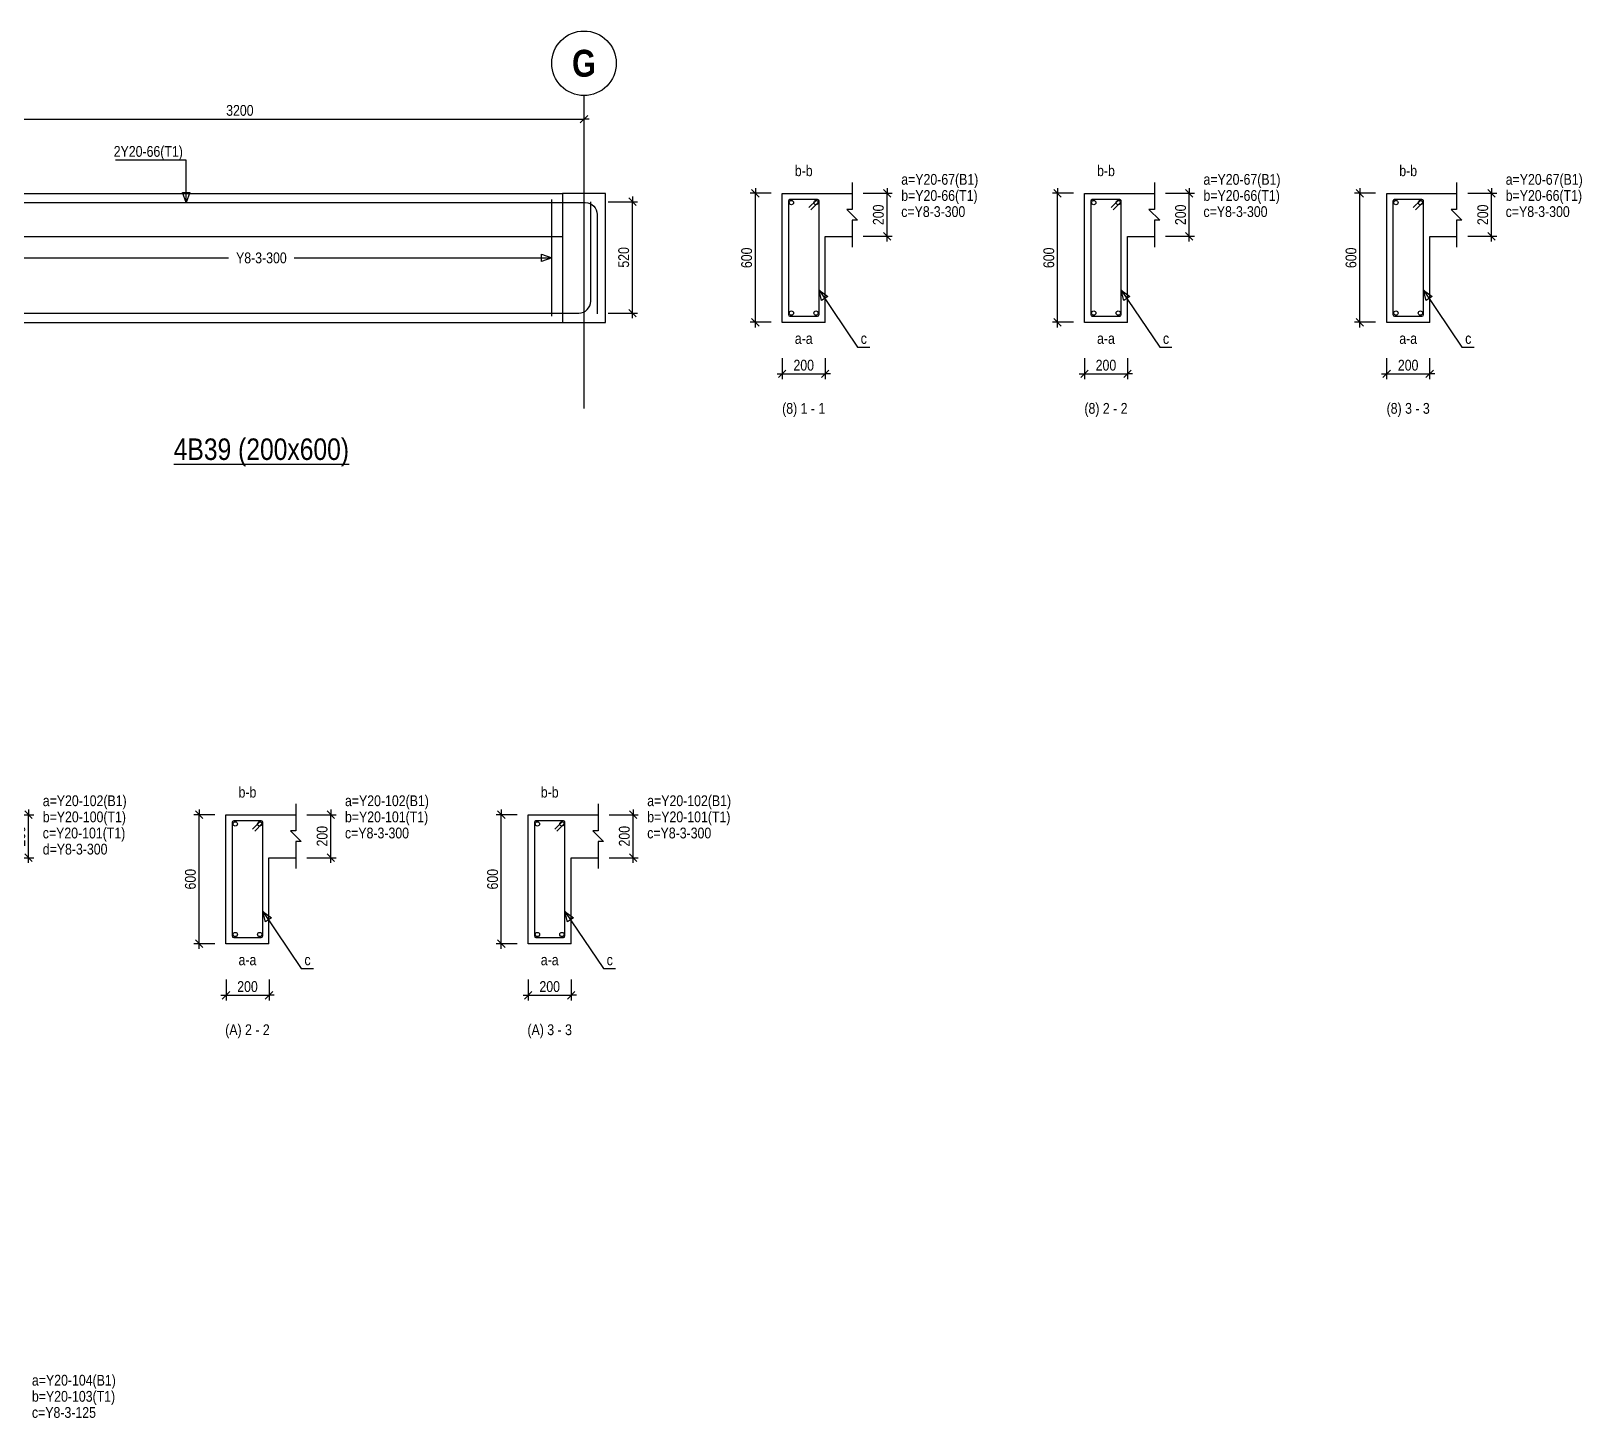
# Model space of a CAD drawing. Extents: x 0 to 206258, y -403073 to 0.
# Drawn here: x 66452 to 80873, y -362836 to -349934 of the extents above; entities that cross this region are included whole.
import ezdxf
from ezdxf.enums import TextEntityAlignment as Align
from ezdxf.lldxf.tags import DXFTag

# ---------------------------------------------------------------- set-up
doc = ezdxf.new("R2010")
doc.units = 0
doc.header["$LTSCALE"] = 1000
for name, color, linetype in [('Axis Circle(Dir 2)', 150, 'Continuous'), ('Axis Label(Dir 1)', 7, 'Continuous'), ('Axis Line(Dir 2)', 150, 'CENTER2'), ('Break Line', 5, 'Continuous'), ('Dimension Line', 5, 'Continuous'), ('Front Elevation Line', 40, 'Continuous'), ('Leader Line', 5, 'Continuous'), ('Link Line', 3, 'Continuous'), ('Rebar Label', 6, 'Continuous'), ('Rebar Line', 7, 'Continuous'), ('Section Label', 1, 'Continuous'), ('Top Rebar Label', 6, 'Continuous'), ('Top Rebar Line', 7, 'Continuous')]:
    doc.layers.add(name, color=color, linetype=linetype)
for name, color, linetype, true_color in [('Back Elevation Line', 191, 'HIDDEN2', 0xd4aaff), ('Beam Label(D)', 94, 'Continuous', 0x008100), ('Beam Line(D)', 112, 'Continuous', 0x00bd5e), ('Link Label', 94, 'Continuous', 0x008100)]:
    doc.layers.add(name, color=color, linetype=linetype, true_color=true_color)
doc.styles.add('Axis Label(Dir 1)', font='ARIALNB.TTF', dxfattribs={"height": 250})
doc.styles.add('Beam Label(D)', font='ARIALN.TTF', dxfattribs={"height": 200})
doc.styles.add('Dimension Text', font='ARIALN.TTF', dxfattribs={"height": 100})
doc.styles.add('Link Label', font='ARIALN.TTF', dxfattribs={"height": 100})
doc.styles.add('Rebar Label', font='ARIALN.TTF', dxfattribs={"height": 100})
doc.styles.add('Section Label', font='ARIALN.TTF', dxfattribs={"height": 100})
doc.styles.add('Top Rebar Label', font='ARIALN.TTF', dxfattribs={"height": 100})
tags = doc.linetypes.add('CENTER2', pattern=[1.125, 0.75, -0.125, 0.125, -0.125]).pattern_tags.tags
tags[10:11] = [DXFTag(74, 4), DXFTag(75, 0), DXFTag(340, '0'), DXFTag(46, 0.0), DXFTag(50, 0.0), DXFTag(44, 0.0), DXFTag(45, 0.0)]
tags[8:9] = [DXFTag(74, 4), DXFTag(75, 0), DXFTag(340, '0'), DXFTag(46, 0.0), DXFTag(50, 0.0), DXFTag(44, 0.0), DXFTag(45, 0.0)]
tags[6:7] = [DXFTag(74, 4), DXFTag(75, 0), DXFTag(340, '0'), DXFTag(46, 0.0), DXFTag(50, 0.0), DXFTag(44, 0.0), DXFTag(45, 0.0)]
tags[4:5] = [DXFTag(74, 4), DXFTag(75, 0), DXFTag(340, '0'), DXFTag(46, 0.0), DXFTag(50, 0.0), DXFTag(44, 0.0), DXFTag(45, 0.0)]
tags = doc.linetypes.add('HIDDEN2', pattern=[0.1875, 0.125, -0.0625]).pattern_tags.tags
tags[6:7] = [DXFTag(74, 4), DXFTag(75, 0), DXFTag(340, '0'), DXFTag(46, 0.0), DXFTag(50, 0.0), DXFTag(44, 0.0), DXFTag(45, 0.0)]
tags[4:5] = [DXFTag(74, 4), DXFTag(75, 0), DXFTag(340, '0'), DXFTag(46, 0.0), DXFTag(50, 0.0), DXFTag(44, 0.0), DXFTag(45, 0.0)]
doc.dimstyles.new('BEAM', dxfattribs={"dimtxt": 100, "dimasz": 30, "dimexe": 48.3, "dimexo": 103.5, "dimgap": 30, "dimtad": 1, "dimtoh": 1, "dimdec": 1, "dimlfac": 0.5, "dimdsep": 46, "dimtxsty": 'Dimension Text', "dimblk": 'PCDIM_TICK', "dimcen": 0.09, "dimclrd": 5, "dimclre": 5, "dimclrt": 5, "dimadec": 1, "dimazin": 0, "dimtp": 1, "dimtm": 1, "dimtfac": 1, "dimtdec": 4, "dimtofl": 0, "dimtmove": 0, "dimatfit": 3, "dimfxl": 1, "dimtolj": 1, "dimtzin": 0, "dimarcsym": 0})

# ---------------------------------------------------------------- blocks, each defined once
blk = doc.blocks.new('PCDIM_TICK')
at = {"layer": 'Dimension Line', "color": 0, "transparency": 33554687}
for p, q in [((1.15, 1.15), (-1.15, -1.15)), ((1.61, 0), (0, 0))]:
    blk.add_line(p, q, dxfattribs=at)
blk = doc.blocks.new('*U4217')
at = {"layer": 'Dimension Line', "color": 5, "true_color": 0x0000ff, "transparency": 16777216}
for p, q in [((74190, -351444), (74460, -351444)), ((74412, -351844), (74412, -351444)), ((74190, -351844), (74460, -351844))]:
    blk.add_line(p, q, dxfattribs=at)
at = {"layer": 'Dimension Line', "color": 5, "true_color": 0x0000ff, "transparency": 16777216, "xscale": 30, "yscale": 30}
for p, rotation in [((74412, -351444), 89.99999999999447), ((74412, -351844), 269.9999999999834)]:
    blk.add_blockref('PCDIM_TICK', p, dxfattribs=dict(at, rotation=rotation))
at = {"layer": 'Dimension Line', "color": 5, "true_color": 0x0000ff, "transparency": 16777216, "insert": (74382, -351644), "char_height": 100, "width": 182.77, "attachment_point": 8, "rotation": 90, "style": 'Dimension Text'}
blk.add_mtext('200', dxfattribs=at)
blk = doc.blocks.new('*U4218')
at = {"layer": 'Dimension Line', "color": 5, "true_color": 0x0000ff, "transparency": 16777216}
for p, q in [((73333, -351444), (73139, -351444)), ((73187, -352644), (73187, -351444)), ((73333, -352644), (73139, -352644))]:
    blk.add_line(p, q, dxfattribs=at)
at = {"layer": 'Dimension Line', "color": 5, "true_color": 0x0000ff, "transparency": 16777216, "xscale": 30, "yscale": 30}
for p, rotation in [((73187, -351444), 89.99999999999447), ((73187, -352644), 269.9999999999834)]:
    blk.add_blockref('PCDIM_TICK', p, dxfattribs=dict(at, rotation=rotation))
at = {"layer": 'Dimension Line', "color": 5, "true_color": 0x0000ff, "transparency": 16777216, "insert": (73157, -352044), "char_height": 100, "width": 181.97, "attachment_point": 8, "rotation": 90, "style": 'Dimension Text'}
blk.add_mtext('600', dxfattribs=at)
blk = doc.blocks.new('*U4219')
at = {"layer": 'Dimension Line', "color": 5, "true_color": 0x0000ff, "transparency": 16777216}
for p, q in [((73437, -352978), (73437, -353173)), ((73837, -352978), (73837, -353173)), ((73437, -353124), (73837, -353124))]:
    blk.add_line(p, q, dxfattribs=at)
at = {"layer": 'Dimension Line', "color": 5, "true_color": 0x0000ff, "transparency": 16777216, "xscale": 30, "yscale": 30, "rotation": 180.0000000000004}
blk.add_blockref('PCDIM_TICK', (73437, -353124), dxfattribs=at)
at = {"layer": 'Dimension Line', "color": 5, "true_color": 0x0000ff, "transparency": 16777216, "xscale": 30, "yscale": 30}
blk.add_blockref('PCDIM_TICK', (73837, -353124), dxfattribs=at)
at = {"layer": 'Dimension Line', "color": 5, "true_color": 0x0000ff, "transparency": 16777216, "insert": (73637, -353094), "char_height": 100, "width": 182.77, "attachment_point": 8, "style": 'Dimension Text'}
blk.add_mtext('200', dxfattribs=at)
blk = doc.blocks.new('*U4220')
at = {"layer": 'Dimension Line', "color": 5, "true_color": 0x0000ff, "transparency": 16777216}
for p, q in [((77001, -351444), (77271, -351444)), ((77222, -351844), (77222, -351444)), ((77001, -351844), (77271, -351844))]:
    blk.add_line(p, q, dxfattribs=at)
at = {"layer": 'Dimension Line', "color": 5, "true_color": 0x0000ff, "transparency": 16777216, "xscale": 30, "yscale": 30}
for p, rotation in [((77222, -351444), 89.99999999999447), ((77222, -351844), 269.9999999999834)]:
    blk.add_blockref('PCDIM_TICK', p, dxfattribs=dict(at, rotation=rotation))
at = {"layer": 'Dimension Line', "color": 5, "true_color": 0x0000ff, "transparency": 16777216, "insert": (77192, -351644), "char_height": 100, "width": 182.77, "attachment_point": 8, "rotation": 90, "style": 'Dimension Text'}
blk.add_mtext('200', dxfattribs=at)
blk = doc.blocks.new('*U4221')
at = {"layer": 'Dimension Line', "color": 5, "true_color": 0x0000ff, "transparency": 16777216}
for p, q in [((76144, -351444), (75949, -351444)), ((75997, -352644), (75997, -351444)), ((76144, -352644), (75949, -352644))]:
    blk.add_line(p, q, dxfattribs=at)
at = {"layer": 'Dimension Line', "color": 5, "true_color": 0x0000ff, "transparency": 16777216, "xscale": 30, "yscale": 30}
for p, rotation in [((75997, -351444), 89.99999999999447), ((75997, -352644), 269.9999999999834)]:
    blk.add_blockref('PCDIM_TICK', p, dxfattribs=dict(at, rotation=rotation))
at = {"layer": 'Dimension Line', "color": 5, "true_color": 0x0000ff, "transparency": 16777216, "insert": (75967, -352044), "char_height": 100, "width": 181.97, "attachment_point": 8, "rotation": 90, "style": 'Dimension Text'}
blk.add_mtext('600', dxfattribs=at)
blk = doc.blocks.new('*U4222')
at = {"layer": 'Dimension Line', "color": 5, "true_color": 0x0000ff, "transparency": 16777216}
for p, q in [((76247, -352978), (76247, -353173)), ((76647, -352978), (76647, -353173)), ((76247, -353124), (76647, -353124))]:
    blk.add_line(p, q, dxfattribs=at)
at = {"layer": 'Dimension Line', "color": 5, "true_color": 0x0000ff, "transparency": 16777216, "xscale": 30, "yscale": 30, "rotation": 180.0000000000004}
blk.add_blockref('PCDIM_TICK', (76247, -353124), dxfattribs=at)
at = {"layer": 'Dimension Line', "color": 5, "true_color": 0x0000ff, "transparency": 16777216, "xscale": 30, "yscale": 30}
blk.add_blockref('PCDIM_TICK', (76647, -353124), dxfattribs=at)
at = {"layer": 'Dimension Line', "color": 5, "true_color": 0x0000ff, "transparency": 16777216, "insert": (76447, -353094), "char_height": 100, "width": 182.77, "attachment_point": 8, "style": 'Dimension Text'}
blk.add_mtext('200', dxfattribs=at)
blk = doc.blocks.new('*U4223')
at = {"layer": 'Dimension Line', "color": 5, "true_color": 0x0000ff, "transparency": 16777216}
for p, q in [((79811, -351444), (80081, -351444)), ((80032, -351844), (80032, -351444)), ((79811, -351844), (80081, -351844))]:
    blk.add_line(p, q, dxfattribs=at)
at = {"layer": 'Dimension Line', "color": 5, "true_color": 0x0000ff, "transparency": 16777216, "xscale": 30, "yscale": 30}
for p, rotation in [((80032, -351444), 89.99999999999447), ((80032, -351844), 269.9999999999834)]:
    blk.add_blockref('PCDIM_TICK', p, dxfattribs=dict(at, rotation=rotation))
at = {"layer": 'Dimension Line', "color": 5, "true_color": 0x0000ff, "transparency": 16777216, "insert": (80002, -351644), "char_height": 100, "width": 182.77, "attachment_point": 8, "rotation": 90, "style": 'Dimension Text'}
blk.add_mtext('200', dxfattribs=at)
blk = doc.blocks.new('*U4224')
at = {"layer": 'Dimension Line', "color": 5, "true_color": 0x0000ff, "transparency": 16777216}
for p, q in [((78954, -351444), (78759, -351444)), ((78807, -352644), (78807, -351444)), ((78954, -352644), (78759, -352644))]:
    blk.add_line(p, q, dxfattribs=at)
at = {"layer": 'Dimension Line', "color": 5, "true_color": 0x0000ff, "transparency": 16777216, "xscale": 30, "yscale": 30}
for p, rotation in [((78807, -351444), 89.99999999999447), ((78807, -352644), 269.9999999999834)]:
    blk.add_blockref('PCDIM_TICK', p, dxfattribs=dict(at, rotation=rotation))
at = {"layer": 'Dimension Line', "color": 5, "true_color": 0x0000ff, "transparency": 16777216, "insert": (78777, -352044), "char_height": 100, "width": 181.97, "attachment_point": 8, "rotation": 90, "style": 'Dimension Text'}
blk.add_mtext('600', dxfattribs=at)
blk = doc.blocks.new('*U4225')
at = {"layer": 'Dimension Line', "color": 5, "true_color": 0x0000ff, "transparency": 16777216}
for p, q in [((79057, -352978), (79057, -353173)), ((79457, -352978), (79457, -353173)), ((79057, -353124), (79457, -353124))]:
    blk.add_line(p, q, dxfattribs=at)
at = {"layer": 'Dimension Line', "color": 5, "true_color": 0x0000ff, "transparency": 16777216, "xscale": 30, "yscale": 30, "rotation": 180.0000000000004}
blk.add_blockref('PCDIM_TICK', (79057, -353124), dxfattribs=at)
at = {"layer": 'Dimension Line', "color": 5, "true_color": 0x0000ff, "transparency": 16777216, "xscale": 30, "yscale": 30}
blk.add_blockref('PCDIM_TICK', (79457, -353124), dxfattribs=at)
at = {"layer": 'Dimension Line', "color": 5, "true_color": 0x0000ff, "transparency": 16777216, "insert": (79257, -353094), "char_height": 100, "width": 182.77, "attachment_point": 8, "style": 'Dimension Text'}
blk.add_mtext('200', dxfattribs=at)
blk = doc.blocks.new('*U4226')
at = {"layer": 'Dimension Line', "color": 5, "true_color": 0x0000ff, "transparency": 16777216}
for p, q in [((71819, -351522), (72092, -351522)), ((72044, -352558), (72044, -351522)), ((71819, -352558), (72092, -352558))]:
    blk.add_line(p, q, dxfattribs=at)
at = {"layer": 'Dimension Line', "color": 5, "true_color": 0x0000ff, "transparency": 16777216, "xscale": 30, "yscale": 30}
for p, rotation in [((72044, -351522), 89.99999999999447), ((72044, -352558), 269.9999999999834)]:
    blk.add_blockref('PCDIM_TICK', p, dxfattribs=dict(at, rotation=rotation))
at = {"layer": 'Dimension Line', "color": 5, "true_color": 0x0000ff, "transparency": 16777216, "insert": (72014, -352040), "char_height": 100, "width": 181.5, "attachment_point": 8, "rotation": 90, "style": 'Dimension Text'}
blk.add_mtext('520', dxfattribs=at)
blk = doc.blocks.new('*U4227')
at = {"layer": 'Dimension Line', "color": 5, "true_color": 0x0000ff, "transparency": 16777216}
for p, q in [((65194, -350901), (65194, -350706)), ((71594, -350901), (71594, -350706)), ((65194, -350754), (71594, -350754))]:
    blk.add_line(p, q, dxfattribs=at)
at = {"layer": 'Dimension Line', "color": 5, "true_color": 0x0000ff, "transparency": 16777216, "xscale": 30, "yscale": 30, "rotation": 180.0000000000004}
blk.add_blockref('PCDIM_TICK', (65194, -350754), dxfattribs=at)
at = {"layer": 'Dimension Line', "color": 5, "true_color": 0x0000ff, "transparency": 16777216, "xscale": 30, "yscale": 30}
blk.add_blockref('PCDIM_TICK', (71594, -350754), dxfattribs=at)
at = {"layer": 'Dimension Line', "color": 5, "true_color": 0x0000ff, "transparency": 16777216, "insert": (68394, -350724), "char_height": 100, "width": 245.98, "attachment_point": 8, "style": 'Dimension Text'}
blk.add_mtext('3200', dxfattribs=at)
blk = doc.blocks.new('*U4259')
at = {"layer": 'Dimension Line', "color": 5, "true_color": 0x0000ff, "transparency": 16777216}
for p, q in [((66208, -357224), (66478, -357224)), ((66429, -357624), (66429, -357224)), ((66208, -357624), (66478, -357624))]:
    blk.add_line(p, q, dxfattribs=at)
at = {"layer": 'Dimension Line', "color": 5, "true_color": 0x0000ff, "transparency": 16777216, "xscale": 30, "yscale": 30}
for p, rotation in [((66429, -357224), 89.99999999999447), ((66429, -357624), 269.9999999999834)]:
    blk.add_blockref('PCDIM_TICK', p, dxfattribs=dict(at, rotation=rotation))
at = {"layer": 'Dimension Line', "color": 5, "true_color": 0x0000ff, "transparency": 16777216, "insert": (66399, -357424), "char_height": 100, "width": 182.77, "attachment_point": 8, "rotation": 90, "style": 'Dimension Text'}
blk.add_mtext('200', dxfattribs=at)
blk = doc.blocks.new('*U4262')
at = {"layer": 'Dimension Line', "color": 5, "true_color": 0x0000ff, "transparency": 16777216}
for p, q in [((69018, -357224), (69288, -357224)), ((69240, -357624), (69240, -357224)), ((69018, -357624), (69288, -357624))]:
    blk.add_line(p, q, dxfattribs=at)
at = {"layer": 'Dimension Line', "color": 5, "true_color": 0x0000ff, "transparency": 16777216, "xscale": 30, "yscale": 30}
for p, rotation in [((69240, -357224), 89.99999999999447), ((69240, -357624), 269.9999999999834)]:
    blk.add_blockref('PCDIM_TICK', p, dxfattribs=dict(at, rotation=rotation))
at = {"layer": 'Dimension Line', "color": 5, "true_color": 0x0000ff, "transparency": 16777216, "insert": (69210, -357424), "char_height": 100, "width": 182.77, "attachment_point": 8, "rotation": 90, "style": 'Dimension Text'}
blk.add_mtext('200', dxfattribs=at)
blk = doc.blocks.new('*U4263')
at = {"layer": 'Dimension Line', "color": 5, "true_color": 0x0000ff, "transparency": 16777216}
for p, q in [((68161, -357224), (67966, -357224)), ((68015, -358424), (68015, -357224)), ((68161, -358424), (67966, -358424))]:
    blk.add_line(p, q, dxfattribs=at)
at = {"layer": 'Dimension Line', "color": 5, "true_color": 0x0000ff, "transparency": 16777216, "xscale": 30, "yscale": 30}
for p, rotation in [((68015, -357224), 89.99999999999447), ((68015, -358424), 269.9999999999834)]:
    blk.add_blockref('PCDIM_TICK', p, dxfattribs=dict(at, rotation=rotation))
at = {"layer": 'Dimension Line', "color": 5, "true_color": 0x0000ff, "transparency": 16777216, "insert": (67985, -357824), "char_height": 100, "width": 181.97, "attachment_point": 8, "rotation": 90, "style": 'Dimension Text'}
blk.add_mtext('600', dxfattribs=at)
blk = doc.blocks.new('*U4264')
at = {"layer": 'Dimension Line', "color": 5, "true_color": 0x0000ff, "transparency": 16777216}
for p, q in [((68265, -358758), (68265, -358953)), ((68665, -358758), (68665, -358953)), ((68265, -358904), (68665, -358904))]:
    blk.add_line(p, q, dxfattribs=at)
at = {"layer": 'Dimension Line', "color": 5, "true_color": 0x0000ff, "transparency": 16777216, "xscale": 30, "yscale": 30, "rotation": 180.0000000000004}
blk.add_blockref('PCDIM_TICK', (68265, -358904), dxfattribs=at)
at = {"layer": 'Dimension Line', "color": 5, "true_color": 0x0000ff, "transparency": 16777216, "xscale": 30, "yscale": 30}
blk.add_blockref('PCDIM_TICK', (68665, -358904), dxfattribs=at)
at = {"layer": 'Dimension Line', "color": 5, "true_color": 0x0000ff, "transparency": 16777216, "insert": (68465, -358874), "char_height": 100, "width": 182.77, "attachment_point": 8, "style": 'Dimension Text'}
blk.add_mtext('200', dxfattribs=at)
blk = doc.blocks.new('*U4265')
at = {"layer": 'Dimension Line', "color": 5, "true_color": 0x0000ff, "transparency": 16777216}
for p, q in [((71828, -357224), (72098, -357224)), ((72050, -357624), (72050, -357224)), ((71828, -357624), (72098, -357624))]:
    blk.add_line(p, q, dxfattribs=at)
at = {"layer": 'Dimension Line', "color": 5, "true_color": 0x0000ff, "transparency": 16777216, "xscale": 30, "yscale": 30}
for p, rotation in [((72050, -357224), 89.99999999999447), ((72050, -357624), 269.9999999999834)]:
    blk.add_blockref('PCDIM_TICK', p, dxfattribs=dict(at, rotation=rotation))
at = {"layer": 'Dimension Line', "color": 5, "true_color": 0x0000ff, "transparency": 16777216, "insert": (72020, -357424), "char_height": 100, "width": 182.77, "attachment_point": 8, "rotation": 90, "style": 'Dimension Text'}
blk.add_mtext('200', dxfattribs=at)
blk = doc.blocks.new('*U4266')
at = {"layer": 'Dimension Line', "color": 5, "true_color": 0x0000ff, "transparency": 16777216}
for p, q in [((70971, -357224), (70776, -357224)), ((70825, -358424), (70825, -357224)), ((70971, -358424), (70776, -358424))]:
    blk.add_line(p, q, dxfattribs=at)
at = {"layer": 'Dimension Line', "color": 5, "true_color": 0x0000ff, "transparency": 16777216, "xscale": 30, "yscale": 30}
for p, rotation in [((70825, -357224), 89.99999999999447), ((70825, -358424), 269.9999999999834)]:
    blk.add_blockref('PCDIM_TICK', p, dxfattribs=dict(at, rotation=rotation))
at = {"layer": 'Dimension Line', "color": 5, "true_color": 0x0000ff, "transparency": 16777216, "insert": (70795, -357824), "char_height": 100, "width": 181.97, "attachment_point": 8, "rotation": 90, "style": 'Dimension Text'}
blk.add_mtext('600', dxfattribs=at)
blk = doc.blocks.new('*U4267')
at = {"layer": 'Dimension Line', "color": 5, "true_color": 0x0000ff, "transparency": 16777216}
for p, q in [((71075, -358758), (71075, -358953)), ((71475, -358758), (71475, -358953)), ((71075, -358904), (71475, -358904))]:
    blk.add_line(p, q, dxfattribs=at)
at = {"layer": 'Dimension Line', "color": 5, "true_color": 0x0000ff, "transparency": 16777216, "xscale": 30, "yscale": 30, "rotation": 180.0000000000004}
blk.add_blockref('PCDIM_TICK', (71075, -358904), dxfattribs=at)
at = {"layer": 'Dimension Line', "color": 5, "true_color": 0x0000ff, "transparency": 16777216, "xscale": 30, "yscale": 30}
blk.add_blockref('PCDIM_TICK', (71475, -358904), dxfattribs=at)
at = {"layer": 'Dimension Line', "color": 5, "true_color": 0x0000ff, "transparency": 16777216, "insert": (71275, -358874), "char_height": 100, "width": 182.77, "attachment_point": 8, "style": 'Dimension Text'}
blk.add_mtext('200', dxfattribs=at)

msp = doc.modelspace()

# ---------------------------------------------------------------- linework, layer by layer
at = {"layer": 'Axis Circle(Dir 2)', "transparency": 33554687}
msp.add_circle((71593.964, -350234.284), 300, dxfattribs=at)
at = {"layer": 'Axis Line(Dir 2)', "transparency": 33554687}
msp.add_lwpolyline([(71593.964, -353444.284), (71593.964, -350534.284)], dxfattribs=at)
at = {"layer": 'Back Elevation Line', "transparency": 33554687}
for points in [[(60993.964, -351444.284), (71393.964, -351444.284)], [(71793.964, -351444.284), (71393.964, -351444.284)], [(71793.964, -352644.284), (71793.964, -351444.284)], [(60993.964, -351844.284), (71393.964, -351844.284)], [(71393.963, -351844.284), (71393.964, -352644.284)], [(71393.964, -352644.284), (71793.964, -352644.284)]]:
    msp.add_lwpolyline(points, dxfattribs=at)
at = {"layer": 'Beam Line(D)', "transparency": 33554687}
for points in [[(65793.964, -351444.284), (71393.964, -351444.284)], [(71793.964, -351444.284), (71393.964, -351444.284)], [(71793.964, -352644.284), (71793.964, -351444.284)], [(73436.964, -351444.284), (73836.964, -351444.284)], [(73836.964, -352644.284), (73436.964, -352644.284), (73436.964, -351444.284)], [(73836.964, -351444.284), (73836.964, -351444.284)], [(73836.964, -351444.284), (74086.964, -351444.284)], [(76247.202, -351444.284), (76647.202, -351444.284)], [(76647.202, -352644.284), (76247.202, -352644.284), (76247.202, -351444.284)], [(76647.202, -351444.284), (76647.202, -351444.284)], [(76647.202, -351444.284), (76897.202, -351444.284)], [(79057.441, -351444.284), (79457.441, -351444.284)], [(79457.441, -352644.284), (79057.441, -352644.284), (79057.441, -351444.284)], [(79457.441, -351444.284), (79457.441, -351444.284)], [(79457.441, -351444.284), (79707.441, -351444.284)], [(73836.964, -352644.284), (73836.964, -351844.284), (74086.964, -351844.284)], [(76647.202, -352644.284), (76647.202, -351844.284), (76897.202, -351844.284)], [(79457.441, -352644.284), (79457.441, -351844.284), (79707.441, -351844.284)], [(65793.964, -352644.284), (71393.964, -352644.284)], [(71393.964, -352644.284), (71793.964, -352644.284)], [(68264.558, -357224.284), (68664.558, -357224.284)], [(68664.558, -358424.284), (68264.558, -358424.284), (68264.558, -357224.284)], [(68664.558, -357224.284), (68664.558, -357224.284)], [(68664.558, -357224.284), (68914.558, -357224.284)], [(71074.797, -357224.284), (71474.797, -357224.284)], [(71474.797, -358424.284), (71074.797, -358424.284), (71074.797, -357224.284)], [(71474.797, -357224.284), (71474.797, -357224.284)], [(71474.797, -357224.284), (71724.797, -357224.284)], [(68664.558, -358424.284), (68664.558, -357624.284), (68914.558, -357624.284)], [(71474.797, -358424.284), (71474.797, -357624.284), (71724.797, -357624.284)]]:
    msp.add_lwpolyline(points, dxfattribs=at)
at = {"layer": 'Break Line', "transparency": 33554687}
for points in [[(74086.964, -351344.284), (74086.964, -351594.284), (74036.964, -351594.284), (74136.964, -351694.284), (74086.964, -351694.284), (74086.964, -351944.284)], [(76897.202, -351344.284), (76897.202, -351594.284), (76847.202, -351594.284), (76947.202, -351694.284), (76897.202, -351694.284), (76897.202, -351944.284)], [(79707.441, -351344.284), (79707.441, -351594.284), (79657.441, -351594.284), (79757.441, -351694.284), (79707.441, -351694.284), (79707.441, -351944.284)], [(68914.558, -357124.284), (68914.558, -357374.284), (68864.558, -357374.284), (68964.558, -357474.284), (68914.558, -357474.284), (68914.558, -357724.284)], [(71724.797, -357124.284), (71724.797, -357374.284), (71674.797, -357374.284), (71774.797, -357474.284), (71724.797, -357474.284), (71724.797, -357724.284)]]:
    msp.add_lwpolyline(points, dxfattribs=at)
at = {"layer": 'Front Elevation Line', "transparency": 33554687}
for points in [[(71793.964, -351444.284), (71393.964, -351444.284)], [(71393.964, -351444.284), (71393.964, -352644.284)], [(71793.964, -352644.284), (71793.964, -351444.284)], [(71393.964, -352644.284), (71793.964, -352644.284)]]:
    msp.add_lwpolyline(points, dxfattribs=at)
at = {"layer": 'Leader Line', "transparency": 33554687}
for points in [[(67893.963, -351530.284), (67893.963, -351134.284), (67238.972, -351134.284)], [(67859.761, -351436.314), (67928.165, -351436.314), (67893.963, -351530.284), (67859.761, -351436.314)], [(65893.964, -352044.284), (65987.933, -352010.082), (65987.933, -352078.486), (65893.964, -352044.284), (68289.32, -352044.284)], [(68898.608, -352044.284), (71293.964, -352044.284), (71199.995, -352078.486), (71199.995, -352010.082), (71293.964, -352044.284)], [(73859.904, -352403.009), (73803.22, -352441.297), (73778.964, -352344.284), (73859.904, -352403.009)], [(73778.964, -352344.284), (74136.964, -352874.284), (74250.093, -352874.284)], [(76670.143, -352403.008), (76613.459, -352441.297), (76589.202, -352344.283), (76670.143, -352403.008)], [(76589.202, -352344.283), (76947.202, -352874.284), (77060.332, -352874.284)], [(79480.381, -352403.008), (79423.697, -352441.296), (79399.44, -352344.283), (79480.381, -352403.008)], [(79399.44, -352344.283), (79757.441, -352874.284), (79870.57, -352874.284)], [(68687.499, -358183.008), (68630.815, -358221.297), (68606.558, -358124.283), (68687.499, -358183.008)], [(68606.558, -358124.283), (68964.558, -358654.284), (69077.688, -358654.284)], [(71497.737, -358183.008), (71441.053, -358221.297), (71416.797, -358124.283), (71497.737, -358183.008)], [(71416.797, -358124.283), (71774.797, -358654.284), (71887.926, -358654.284)]]:
    msp.add_lwpolyline(points, dxfattribs=at)
at = {"layer": 'Link Line', "transparency": 33554687}
msp.add_line((71293.964, -352586.284), (71293.964, -351502.284), dxfattribs=at)
for points in [[(73704.153, -351596.894), (73774.863, -351526.183, 0.668178638), (73764.964, -351502.284), (73508.964, -351502.284, 0.414213562), (73494.964, -351516.284), (73494.964, -352572.284, 0.414213562), (73508.964, -352586.284), (73764.964, -352586.284, 0.414213562), (73778.964, -352572.284), (73778.964, -351516.284, 0.668178638), (73755.064, -351506.384), (73684.354, -351577.095)], [(76514.391, -351596.894), (76585.102, -351526.183, 0.668178638), (76575.202, -351502.284), (76319.202, -351502.284, 0.414213562), (76305.202, -351516.284), (76305.202, -352572.284, 0.414213562), (76319.202, -352586.284), (76575.202, -352586.284, 0.414213562), (76589.202, -352572.284), (76589.202, -351516.284, 0.668178638), (76565.303, -351506.384), (76494.592, -351577.095)], [(79324.63, -351596.894), (79395.341, -351526.183, 0.668178638), (79385.441, -351502.284), (79129.441, -351502.284, 0.414213562), (79115.441, -351516.284), (79115.441, -352572.284, 0.414213562), (79129.441, -352586.284), (79385.441, -352586.284, 0.414213562), (79399.441, -352572.284), (79399.441, -351516.284, 0.668178638), (79375.542, -351506.384), (79304.831, -351577.095)], [(68531.747, -357376.894), (68602.458, -357306.183, 0.668178638), (68592.558, -357282.284), (68336.558, -357282.284, 0.414213562), (68322.558, -357296.284), (68322.558, -358352.284, 0.414213562), (68336.558, -358366.284), (68592.558, -358366.284, 0.414213562), (68606.558, -358352.284), (68606.558, -357296.284, 0.668178638), (68582.659, -357286.384), (68511.948, -357357.095)], [(71341.986, -357376.894), (71412.697, -357306.183, 0.668178638), (71402.797, -357282.284), (71146.797, -357282.284, 0.414213562), (71132.797, -357296.284), (71132.797, -358352.284, 0.414213562), (71146.797, -358366.284), (71402.797, -358366.284, 0.414213562), (71416.797, -358352.284), (71416.797, -357296.284, 0.668178638), (71392.898, -357286.384), (71322.187, -357357.095)]]:
    msp.add_lwpolyline(points, format="xyb", dxfattribs=at)
at = {"layer": 'Rebar Line', "transparency": 33554687}
msp.add_lwpolyline([(57991.964, -351522.284), (57991.964, -352448.328, 0.414213562), (58101.919, -352558.284), (71546.008, -352558.284, 0.414213543), (71655.964, -352448.328), (71655.964, -351522.284)], format="xyb", dxfattribs=at)
for centre in [(73522.964, -351530.284), (73750.964, -351530.284), (76333.202, -351530.284), (76561.202, -351530.284), (79143.441, -351530.284), (79371.441, -351530.284), (73522.964, -352558.284), (73750.964, -352558.284), (76333.202, -352558.284), (76561.202, -352558.284), (79143.441, -352558.284), (79371.441, -352558.284), (68350.558, -357310.284), (68578.558, -357310.284), (71160.797, -357310.284), (71388.797, -357310.284), (68350.558, -358338.284), (68578.558, -358338.284), (71160.797, -358338.284), (71388.797, -358338.284)]:
    msp.add_circle(centre, 20, dxfattribs=at)
at = {"layer": 'Top Rebar Line', "transparency": 33554687}
msp.add_lwpolyline([(57931.964, -352566.284), (57931.964, -351640.239, -0.414213562), (58041.919, -351530.284), (71606.008, -351530.284, -0.414213562), (71715.964, -351640.239), (71715.964, -352566.284)], format="xyb", dxfattribs=at)

# ---------------------------------------------------------------- texts
at = {"layer": 'Axis Label(Dir 1)', "transparency": 33554687, "style": 'Axis Label(Dir 1)'}
msp.add_text('G', height=250, dxfattribs=at).set_placement((71593.964, -350234.284), align=Align.MIDDLE_CENTER)
at = {"layer": 'Beam Label(D)', "transparency": 33554687, "style": 'Beam Label(D)'}
msp.add_text('%%U4B39 (200x600)', height=200, dxfattribs=at).set_placement((68593.964, -353724.284), align=Align.TOP_CENTER)
at = {"layer": 'Link Label', "transparency": 33554687, "style": 'Link Label'}
for s, p in [(' c=Y8-3-300', (74511.964, -351664.284)), (' c=Y8-3-300', (77322.202, -351664.284)), (' c=Y8-3-300', (80132.441, -351664.284)), ('c', (74166.964, -352844.284)), ('c', (76977.202, -352844.284)), ('c', (79787.441, -352844.284)), (' c=Y8-3-300', (69339.558, -357444.284)), (' c=Y8-3-300', (72149.797, -357444.284)), (' d=Y8-3-300', (66529.32, -357594.284)), ('c', (68994.558, -358624.284)), ('c', (71804.797, -358624.284)), (' c=Y8-3-125', (66428.676, -362834.284))]:
    msp.add_text(s, height=100, dxfattribs=at).set_placement(p)
msp.add_text('Y8-3-300', height=100, dxfattribs=at).set_placement((68593.964, -352044.284), align=Align.MIDDLE_CENTER)
at = {"layer": 'Rebar Label', "transparency": 33554687, "style": 'Rebar Label'}
for s, p in [('b-b', (73636.964, -351314.284)), ('b-b', (76447.202, -351314.284)), ('b-b', (79257.441, -351314.284)), ('a-a', (73636.964, -352874.284)), ('a-a', (76447.202, -352874.284)), ('a-a', (79257.441, -352874.284)), ('b-b', (68464.558, -357094.284)), ('b-b', (71274.797, -357094.284)), ('a-a', (68464.558, -358654.284)), ('a-a', (71274.797, -358654.284))]:
    msp.add_text(s, height=100, dxfattribs=at).set_placement(p, align=Align.BOTTOM_CENTER)
for s, p in [(' a=Y20-67(B1)', (74511.964, -351364.284)), (' a=Y20-67(B1)', (77322.202, -351364.284)), (' a=Y20-67(B1)', (80132.441, -351364.284)), (' a=Y20-102(B1)', (66529.32, -357144.284)), (' a=Y20-102(B1)', (69339.558, -357144.284)), (' a=Y20-102(B1)', (72149.797, -357144.284)), (' a=Y20-104(B1)', (66428.676, -362534.284))]:
    msp.add_text(s, height=100, dxfattribs=at).set_placement(p)
at = {"layer": 'Section Label', "transparency": 33554687, "style": 'Section Label'}
for s, p in [('(8) 1 - 1', (73636.964, -353524.284)), ('(8) 2 - 2', (76447.202, -353524.284)), ('(8) 3 - 3', (79257.441, -353524.284)), ('(A) 2 - 2', (68464.558, -359304.284)), ('(A) 3 - 3', (71274.797, -359304.284))]:
    msp.add_text(s, height=100, dxfattribs=at).set_placement(p, align=Align.BOTTOM_CENTER)
at = {"layer": 'Top Rebar Label', "transparency": 33554687, "style": 'Top Rebar Label'}
msp.add_text(' 2Y20-66(T1)', height=100, dxfattribs=at).set_placement((67863.963, -351104.284), align=Align.RIGHT)
for s, p in [(' b=Y20-66(T1)', (74511.964, -351514.284)), (' b=Y20-66(T1)', (77322.202, -351514.284)), (' b=Y20-66(T1)', (80132.441, -351514.284)), (' b=Y20-100(T1)', (66529.32, -357294.284)), (' b=Y20-101(T1)', (69339.558, -357294.284)), (' b=Y20-101(T1)', (72149.797, -357294.284)), (' c=Y20-101(T1)', (66529.32, -357444.284)), (' b=Y20-103(T1)', (66428.676, -362684.284))]:
    msp.add_text(s, height=100, dxfattribs=at).set_placement(p)

# ---------------------------------------------------------------- dimensions: what is measured, and where the dimension line sits
at = {"layer": 'Dimension Line', "transparency": 33554687}
for base, p1, p2, text, picture, middle in [((68393.964, -350754.284), (65193.964, -351004.284), (71593.964, -351004.284), '3200', '*U4227', (68393.964, -350754.284)), ((73636.964, -353124.284), (73436.964, -352874.284), (73836.964, -352874.284), '200', '*U4219', (73636.964, -353124.284)), ((76447.202, -353124.284), (76247.202, -352874.284), (76647.202, -352874.284), '200', '*U4222', (76447.202, -353124.284)), ((79257.441, -353124.284), (79057.441, -352874.284), (79457.441, -352874.284), '200', '*U4225', (79257.441, -353124.284)), ((68464.558, -358904.284), (68264.558, -358654.284), (68664.558, -358654.284), '200', '*U4264', (68464.558, -358904.284)), ((71274.797, -358904.284), (71074.797, -358654.284), (71474.797, -358654.284), '200', '*U4267', (71274.797, -358904.284))]:
    dim = msp.add_linear_dim(base=base, p1=p1, p2=p2, text=text, dimstyle='BEAM', override={"dimscale": 1, "dimtxt": 100, "dimasz": 30, "dimexe": 48.3, "dimexo": 103.5, "dimgap": 30, "dimtad": 1, "dimtih": 0, "dimdec": 1, "dimlfac": 0.5, "dimzin": 8, "dimlunit": 2, "dimpost": '', "dimtxsty": 'Dimension Text', "dimblk": 'PCDIM_TICK', "dimse1": 0, "dimse2": 0, "dimsd2": 0, "dimclrd": 5, "dimclre": 5, "dimclrt": 5, "dimaunit": 0, "dimadec": 1, "dimazin": 0, "dimtol": 0, "dimtp": 1, "dimtm": 1, "dimtmove": 0}, dxfattribs=at)
    dim.commit()
    dim.dimension.update_dxf_attribs({"geometry": picture, "text_midpoint": middle})
for base, p1, p2, text, picture, middle in [((73186.964, -352044.284), (73436.964, -352644.284), (73436.964, -351444.284), '600', '*U4218', (73186.964, -352044.284)), ((74411.964, -351644.284), (74086.964, -351844.284), (74086.964, -351444.284), '200', '*U4217', (74411.964, -351644.284)), ((75997.202, -352044.284), (76247.202, -352644.284), (76247.202, -351444.284), '600', '*U4221', (75997.202, -352044.284)), ((77222.202, -351644.284), (76897.202, -351844.284), (76897.202, -351444.284), '200', '*U4220', (77222.202, -351644.284)), ((78807.441, -352044.284), (79057.441, -352644.284), (79057.441, -351444.284), '600', '*U4224', (78807.441, -352044.284)), ((80032.441, -351644.284), (79707.441, -351844.284), (79707.441, -351444.284), '200', '*U4223', (80032.441, -351644.284)), ((72043.964, -352040.284), (71715.964, -352558.284), (71715.964, -351522.284), '520', '*U4226', (72043.964, -352040.284)), ((66429.32, -357424.284), (66104.32, -357624.284), (66104.32, -357224.284), '200', '*U4259', (66429.32, -357424.284)), ((68014.558, -357824.284), (68264.558, -358424.284), (68264.558, -357224.284), '600', '*U4263', (68014.558, -357824.284)), ((69239.558, -357424.284), (68914.558, -357624.284), (68914.558, -357224.284), '200', '*U4262', (69239.558, -357424.284)), ((70824.797, -357824.284), (71074.797, -358424.284), (71074.797, -357224.284), '600', '*U4266', (70824.797, -357824.284)), ((72049.797, -357424.284), (71724.797, -357624.284), (71724.797, -357224.284), '200', '*U4265', (72049.797, -357424.284))]:
    dim = msp.add_linear_dim(base=base, p1=p1, p2=p2, angle=90, text=text, dimstyle='BEAM', override={"dimscale": 1, "dimtxt": 100, "dimasz": 30, "dimexe": 48.3, "dimexo": 103.5, "dimgap": 30, "dimtad": 1, "dimtih": 0, "dimdec": 1, "dimlfac": 0.5, "dimzin": 8, "dimlunit": 2, "dimpost": '', "dimtxsty": 'Dimension Text', "dimblk": 'PCDIM_TICK', "dimse1": 0, "dimse2": 0, "dimsd2": 0, "dimclrd": 5, "dimclre": 5, "dimclrt": 5, "dimaunit": 0, "dimadec": 1, "dimazin": 0, "dimtol": 0, "dimtp": 1, "dimtm": 1, "dimtmove": 0}, dxfattribs=at)
    dim.commit()
    dim.dimension.update_dxf_attribs({"geometry": picture, "text_midpoint": middle})

doc.saveas('drawing.dxf')
